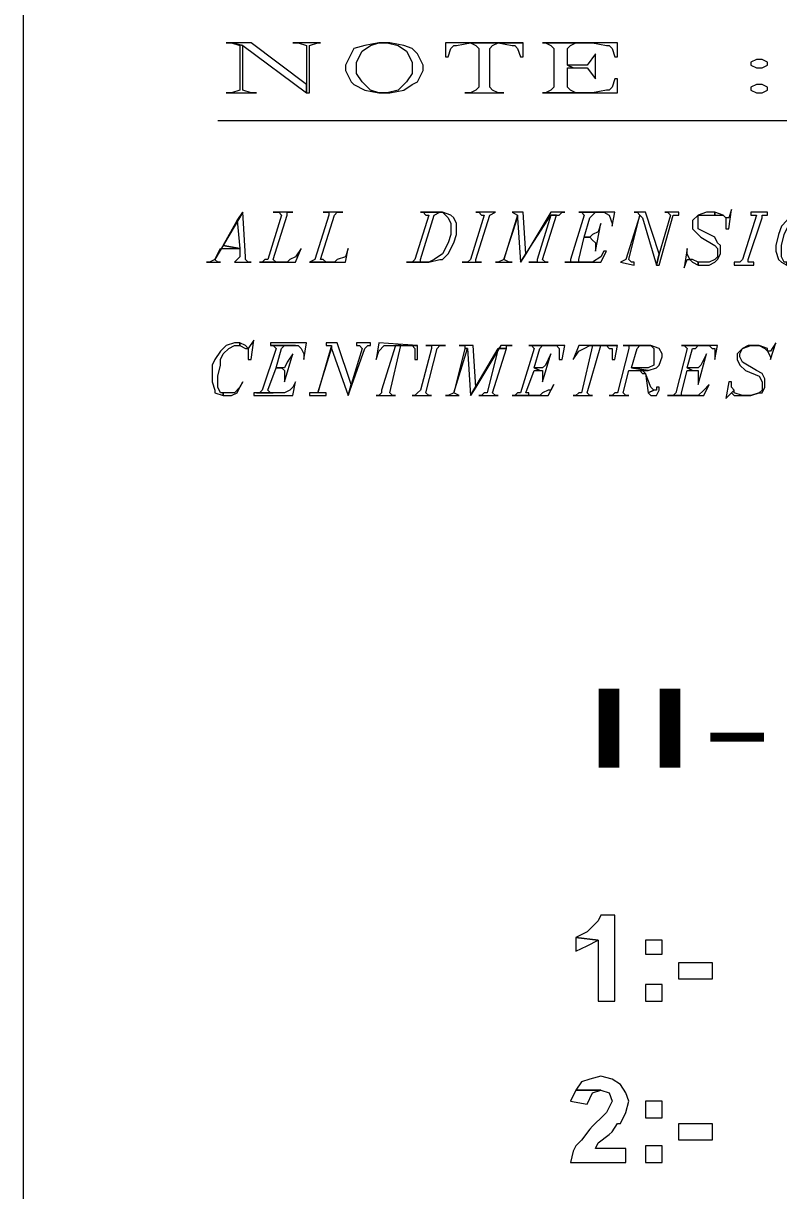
# Model space of a CAD drawing. Header units: inches. Extents: x 0.2 to 10.8, y 0.5 to 8.
# Drawn here: x 3.067 to 3.52, y 2.501 to 3.202 of the extents above; entities that cross this region are included whole.
import ezdxf

# ---------------------------------------------------------------- set-up
doc = ezdxf.new("R2010")
doc.units = ezdxf.units.IN
doc.header["$MEASUREMENT"] = 0
doc.layers.add('PDF_Geometry', color=7, linetype='Continuous')
doc.layers.add('PDF_Text', color=1, linetype='Continuous')
doc.styles.add('PDF Arial', font='arial.ttf')

msp = doc.modelspace()

# ---------------------------------------------------------------- linework, layer by layer
at = {"layer": 'PDF_Geometry', "lineweight": 13}
for points in [[(3.06667, 6.81667), (5.74167, 6.81667), (5.74167, 1.33667), (3.06667, 1.33667), (3.06667, 6.81667)], [(3.19167, 3.19), (3.19667, 3.18833), (3.19667, 3.16167), (3.19167, 3.16), (3.18833, 3.16), (3.18833, 3.16), (3.20667, 3.16), (3.20667, 3.16), (3.20333, 3.16), (3.19833, 3.16167), (3.19833, 3.18833), (3.19167, 3.19)], [(3.20333, 3.19), (3.18833, 3.19), (3.18833, 3.19), (3.19167, 3.19), (3.19833, 3.18833), (3.23667, 3.16), (3.23667, 3.165), (3.20333, 3.19)], [(3.245, 3.19), (3.22833, 3.19), (3.22833, 3.19), (3.23167, 3.19), (3.23667, 3.18833), (3.23667, 3.165), (3.23667, 3.16), (3.23833, 3.16), (3.23833, 3.18833), (3.24333, 3.19), (3.245, 3.19)], [(3.28667, 3.19), (3.28, 3.19), (3.27167, 3.18833), (3.265, 3.18667), (3.26333, 3.18333), (3.26, 3.17667), (3.26, 3.17333), (3.26333, 3.16667), (3.265, 3.165), (3.27167, 3.16167), (3.28, 3.16), (3.28, 3.16), (3.275, 3.16167), (3.27, 3.16667), (3.26667, 3.17167), (3.26667, 3.17833), (3.27, 3.185), (3.275, 3.18833), (3.28, 3.19), (3.285, 3.19), (3.28667, 3.19)], [(3.28667, 3.19), (3.285, 3.19), (3.29167, 3.18833), (3.29667, 3.185), (3.3, 3.17833), (3.3, 3.17167), (3.29667, 3.16667), (3.29167, 3.16167), (3.285, 3.16), (3.28, 3.16), (3.28, 3.16), (3.28, 3.16), (3.28667, 3.16), (3.295, 3.16167), (3.3, 3.165), (3.30333, 3.16667), (3.30667, 3.17333), (3.30667, 3.17667), (3.30333, 3.18333), (3.3, 3.18667), (3.295, 3.18833), (3.28667, 3.19)], [(3.36667, 3.19), (3.32, 3.19), (3.32, 3.18167), (3.32167, 3.18167), (3.32333, 3.18667), (3.325, 3.18833), (3.32667, 3.18833), (3.335, 3.19), (3.35167, 3.19), (3.36667, 3.19)], [(3.35167, 3.19), (3.335, 3.19), (3.33833, 3.18833), (3.34, 3.18667), (3.34, 3.16333), (3.33833, 3.16167), (3.335, 3.16), (3.33167, 3.16), (3.33167, 3.16), (3.355, 3.16), (3.355, 3.16), (3.35167, 3.16), (3.34833, 3.16167), (3.34667, 3.16333), (3.34667, 3.18667), (3.34833, 3.18833), (3.35167, 3.19)], [(3.36667, 3.19), (3.35167, 3.19), (3.36, 3.18833), (3.36167, 3.18833), (3.36333, 3.18667), (3.365, 3.18167), (3.36667, 3.18167), (3.36667, 3.19)], [(3.42333, 3.19), (3.37833, 3.19), (3.37833, 3.19), (3.38, 3.19), (3.40833, 3.19), (3.41667, 3.18833), (3.41833, 3.18833), (3.42, 3.18667), (3.42167, 3.18167), (3.42333, 3.18167), (3.42333, 3.19)], [(3.38, 3.19), (3.38333, 3.18833), (3.385, 3.18667), (3.385, 3.16333), (3.38333, 3.16167), (3.38, 3.16), (3.39833, 3.16), (3.395, 3.16167), (3.39333, 3.16333), (3.39333, 3.175), (3.39667, 3.175), (3.39333, 3.17667), (3.39333, 3.18667), (3.395, 3.18833), (3.39833, 3.19), (3.40833, 3.19), (3.38, 3.19)], [(3.41, 3.18333), (3.405, 3.17667), (3.405, 3.17667), (3.39667, 3.17667), (3.39333, 3.17667), (3.39667, 3.175), (3.405, 3.175), (3.405, 3.175), (3.41, 3.16833), (3.41, 3.18333)], [(3.51, 3.18), (3.50667, 3.18), (3.50333, 3.17833), (3.50333, 3.17667), (3.50667, 3.175), (3.51, 3.175), (3.51333, 3.17667), (3.51333, 3.17833), (3.51, 3.18)], [(3.42167, 3.16833), (3.42, 3.16333), (3.41833, 3.16167), (3.41667, 3.16167), (3.40833, 3.16), (3.39833, 3.16), (3.38, 3.16), (3.37833, 3.16), (3.37833, 3.16), (3.42333, 3.16), (3.42333, 3.16833), (3.42167, 3.16833)], [(3.51, 3.165), (3.50667, 3.165), (3.50333, 3.16333), (3.50333, 3.16167), (3.50667, 3.16), (3.51, 3.16), (3.51333, 3.16167), (3.51333, 3.16333), (3.51, 3.165)], [(3.19833, 3.08833), (3.19833, 3.08833), (3.18167, 3.06), (3.17833, 3.05833), (3.17667, 3.05833), (3.17667, 3.05833), (3.185, 3.05833), (3.185, 3.05833), (3.18333, 3.05833), (3.18167, 3.06), (3.185, 3.06667), (3.19667, 3.06667), (3.18667, 3.06833), (3.195, 3.08333), (3.19833, 3.08833)], [(3.19833, 3.08833), (3.195, 3.08333), (3.19667, 3.06667), (3.18667, 3.06833), (3.19667, 3.06667), (3.19667, 3.06167), (3.195, 3.06), (3.19333, 3.05833), (3.19333, 3.05833), (3.19333, 3.05833), (3.20333, 3.05833), (3.20333, 3.05833), (3.20167, 3.05833), (3.2, 3.06), (3.2, 3.06167), (3.19833, 3.08833)], [(3.22833, 3.08833), (3.21667, 3.08833), (3.21667, 3.08833), (3.21833, 3.08833), (3.22, 3.08833), (3.22167, 3.08667), (3.21333, 3.06), (3.21167, 3.06), (3.21, 3.05833), (3.21833, 3.05833), (3.21667, 3.06), (3.21667, 3.06), (3.225, 3.08667), (3.225, 3.08833), (3.22833, 3.08833), (3.22833, 3.08833)], [(3.25833, 3.08833), (3.24667, 3.08833), (3.24667, 3.08833), (3.24833, 3.08833), (3.25, 3.08833), (3.25, 3.08667), (3.24167, 3.06), (3.24167, 3.06), (3.23833, 3.05833), (3.24833, 3.05833), (3.24667, 3.06), (3.245, 3.06), (3.25333, 3.08667), (3.255, 3.08833), (3.25667, 3.08833), (3.25833, 3.08833)], [(3.31833, 3.08833), (3.305, 3.08833), (3.305, 3.08833), (3.30667, 3.08833), (3.31833, 3.08833), (3.32167, 3.085), (3.32333, 3.08167), (3.32333, 3.075), (3.32167, 3.07), (3.31833, 3.06333), (3.31333, 3.06), (3.31, 3.05833), (3.30667, 3.05833), (3.29833, 3.05833), (3.29667, 3.05833), (3.29667, 3.05833), (3.31, 3.05833), (3.31667, 3.06), (3.31833, 3.06), (3.32167, 3.06333), (3.325, 3.07), (3.32667, 3.075), (3.32667, 3.08167), (3.325, 3.085), (3.32333, 3.08667), (3.31833, 3.08833)], [(3.30667, 3.08833), (3.30833, 3.08667), (3.31, 3.08667), (3.30167, 3.06), (3.3, 3.05833), (3.29833, 3.05833), (3.30667, 3.05833), (3.305, 3.05833), (3.305, 3.06), (3.31333, 3.08667), (3.31333, 3.08667), (3.31667, 3.08833), (3.31833, 3.08833), (3.30667, 3.08833)], [(3.35, 3.08833), (3.33833, 3.08833), (3.33833, 3.08833), (3.34, 3.08833), (3.34167, 3.08667), (3.34333, 3.08667), (3.335, 3.06), (3.33333, 3.05833), (3.33167, 3.05833), (3.33, 3.05833), (3.33, 3.05833), (3.34167, 3.05833), (3.34167, 3.05833), (3.34, 3.05833), (3.33833, 3.05833), (3.33833, 3.06), (3.34667, 3.08667), (3.34667, 3.08667), (3.35, 3.08833), (3.35, 3.08833)], [(3.36667, 3.08833), (3.36, 3.08833), (3.36, 3.08833), (3.36, 3.08833), (3.36333, 3.08667), (3.36333, 3.08667), (3.36333, 3.085), (3.365, 3.05833), (3.36833, 3.06333), (3.36667, 3.08833)], [(3.39167, 3.08833), (3.38333, 3.08833), (3.36833, 3.06333), (3.365, 3.05833), (3.365, 3.05833), (3.38333, 3.08667), (3.38667, 3.08667), (3.38833, 3.08667), (3.39, 3.08833), (3.39167, 3.08833)], [(3.40167, 3.08833), (3.40333, 3.08667), (3.40333, 3.08667), (3.395, 3.06), (3.395, 3.05833), (3.39333, 3.05833), (3.40167, 3.05833), (3.4, 3.05833), (3.4, 3.06), (3.40333, 3.07333), (3.40667, 3.07333), (3.40333, 3.07333), (3.40667, 3.085), (3.40833, 3.08667), (3.41, 3.08833), (3.415, 3.08833), (3.40167, 3.08833)], [(3.42167, 3.08833), (3.4, 3.08833), (3.4, 3.08833), (3.40167, 3.08833), (3.415, 3.08833), (3.41833, 3.08667), (3.41833, 3.08667), (3.42, 3.08167), (3.42, 3.08), (3.42, 3.08), (3.42167, 3.08833)], [(3.44, 3.08833), (3.43333, 3.08833), (3.43333, 3.08833), (3.435, 3.08833), (3.43667, 3.08667), (3.43667, 3.08667), (3.43667, 3.08667), (3.43833, 3.085), (3.44667, 3.05667), (3.44833, 3.06333), (3.44, 3.08833)], [(3.46, 3.08833), (3.45167, 3.08833), (3.45167, 3.08833), (3.45333, 3.08833), (3.455, 3.08667), (3.44833, 3.06333), (3.44667, 3.05667), (3.44833, 3.05667), (3.45667, 3.08667), (3.45833, 3.08667), (3.46, 3.08667), (3.46, 3.08833)], [(3.48167, 3.08833), (3.47667, 3.08833), (3.47167, 3.08667), (3.46833, 3.08333), (3.46833, 3.07833), (3.47, 3.07667), (3.47333, 3.07333), (3.48167, 3.06833), (3.48333, 3.06667), (3.48333, 3.06167), (3.48167, 3.06), (3.47833, 3.05833), (3.47167, 3.05833), (3.47167, 3.05667), (3.47833, 3.05667), (3.48167, 3.05833), (3.48333, 3.06), (3.485, 3.06333), (3.485, 3.06833), (3.48333, 3.07), (3.48167, 3.07333), (3.47167, 3.07833), (3.47167, 3.08), (3.47167, 3.08333), (3.47167, 3.08667), (3.47667, 3.08667), (3.48167, 3.08667), (3.48167, 3.08833)], [(3.48167, 3.08833), (3.48167, 3.08667), (3.48667, 3.08667), (3.48833, 3.085), (3.48833, 3.085), (3.48667, 3.08667), (3.48167, 3.08833)], [(3.49167, 3.09), (3.49, 3.085), (3.48833, 3.085), (3.48833, 3.085), (3.48833, 3.08167), (3.48833, 3.07833), (3.49, 3.07833), (3.49167, 3.09)], [(3.51333, 3.08833), (3.50333, 3.08833), (3.50333, 3.08667), (3.50333, 3.08667), (3.505, 3.08667), (3.50667, 3.08667), (3.49833, 3.06), (3.49667, 3.05833), (3.495, 3.05833), (3.49333, 3.05833), (3.49333, 3.05667), (3.505, 3.05667), (3.505, 3.05833), (3.50333, 3.05833), (3.50167, 3.05833), (3.50167, 3.06), (3.51, 3.085), (3.51, 3.08667), (3.51333, 3.08667), (3.51333, 3.08667), (3.51333, 3.08833)], [(3.53667, 3.08833), (3.53167, 3.08833), (3.52667, 3.08667), (3.525, 3.08333), (3.52167, 3.08), (3.52, 3.075), (3.51833, 3.06833), (3.51833, 3.065), (3.52, 3.06), (3.52167, 3.05833), (3.525, 3.05667), (3.525, 3.05833), (3.52333, 3.05833), (3.52167, 3.06167), (3.52167, 3.06833), (3.52333, 3.075), (3.525, 3.07833), (3.52667, 3.08167), (3.52833, 3.08667), (3.53167, 3.08667), (3.535, 3.08667), (3.53667, 3.08833)], [(3.36333, 3.08667), (3.355, 3.06), (3.35167, 3.05833), (3.35, 3.05833), (3.35, 3.05833), (3.36, 3.05833), (3.36, 3.05833), (3.35833, 3.05833), (3.355, 3.06), (3.36333, 3.085), (3.36333, 3.08667)], [(3.38667, 3.08667), (3.38333, 3.08667), (3.375, 3.06), (3.375, 3.05833), (3.37167, 3.05833), (3.37, 3.05833), (3.37, 3.05833), (3.38167, 3.05833), (3.38167, 3.05833), (3.38167, 3.05833), (3.38, 3.05833), (3.37833, 3.06), (3.38667, 3.08667)], [(3.41333, 3.08167), (3.41167, 3.07667), (3.40833, 3.075), (3.40667, 3.07333), (3.40333, 3.07333), (3.40667, 3.07333), (3.40833, 3.07167), (3.41, 3.07), (3.41, 3.065), (3.41333, 3.08167)], [(3.43667, 3.08667), (3.42833, 3.06), (3.425, 3.05833), (3.425, 3.05833), (3.425, 3.05833), (3.43333, 3.05667), (3.43333, 3.05833), (3.43167, 3.05833), (3.43, 3.06), (3.43667, 3.08667)], [(3.23333, 3.06667), (3.23, 3.06167), (3.22667, 3.06), (3.225, 3.05833), (3.21833, 3.05833), (3.21, 3.05833), (3.20833, 3.05833), (3.20833, 3.05833), (3.23, 3.05833), (3.23333, 3.06667)], [(3.26167, 3.06667), (3.26, 3.06167), (3.255, 3.06), (3.25333, 3.05833), (3.24833, 3.05833), (3.23833, 3.05833), (3.23833, 3.05833), (3.23833, 3.05833), (3.26, 3.05833), (3.26167, 3.06667)], [(3.415, 3.065), (3.41333, 3.06167), (3.41333, 3.06167), (3.40833, 3.05833), (3.40667, 3.05833), (3.40167, 3.05833), (3.39333, 3.05833), (3.39167, 3.05833), (3.39167, 3.05833), (3.41333, 3.05833), (3.41667, 3.065), (3.415, 3.065)], [(3.465, 3.06667), (3.465, 3.06667), (3.46333, 3.055), (3.465, 3.06), (3.46667, 3.06), (3.46667, 3.06), (3.465, 3.06333), (3.465, 3.06667)], [(3.46667, 3.06), (3.46667, 3.06), (3.46833, 3.05833), (3.47167, 3.05667), (3.47167, 3.05833), (3.46833, 3.06), (3.46667, 3.06)], [(3.205, 3.01167), (3.20167, 3.00667), (3.20167, 3.00667), (3.20167, 3.00667), (3.20167, 3.00333), (3.20167, 3), (3.20333, 3), (3.205, 3.01167)], [(3.19667, 3.01), (3.19333, 3.01), (3.18833, 3.00833), (3.185, 3.005), (3.18167, 3), (3.18, 2.99667), (3.18, 2.99), (3.18, 2.98667), (3.18167, 2.98167), (3.18167, 2.98), (3.18667, 2.97833), (3.18667, 2.98), (3.185, 2.98), (3.18333, 2.98333), (3.18333, 2.99), (3.185, 2.99667), (3.185, 3), (3.18667, 3.00333), (3.19, 3.00667), (3.19333, 3.00833), (3.19667, 3.00833), (3.19667, 3.01)], [(3.19667, 3.01), (3.19667, 3.00833), (3.2, 3.00667), (3.20167, 3.00667), (3.20167, 3.00667), (3.2, 3.00833), (3.19667, 3.01)], [(3.215, 3.00833), (3.21667, 3.00833), (3.21833, 3.00667), (3.21, 2.98167), (3.20833, 2.98), (3.20667, 2.98), (3.21667, 2.98), (3.215, 2.98), (3.21333, 2.98167), (3.21833, 2.995), (3.22167, 2.995), (3.21833, 2.995), (3.22167, 3.00667), (3.22333, 3.00833), (3.225, 3.00833), (3.23, 3.00833), (3.215, 3.00833)], [(3.23667, 3.01), (3.215, 3.01), (3.215, 3.00833), (3.215, 3.00833), (3.23, 3.00833), (3.23167, 3.00833), (3.23333, 3.00667), (3.235, 3.00333), (3.235, 3), (3.235, 3), (3.23667, 3.01)], [(3.25167, 3.00833), (3.24333, 2.98), (3.24, 2.98), (3.23833, 2.98), (3.23833, 2.97833), (3.24833, 2.97833), (3.24833, 2.98), (3.24667, 2.98), (3.24333, 2.98), (3.25167, 3.00667), (3.25167, 3.00833)], [(3.255, 3.01), (3.24833, 3.01), (3.24833, 3.00833), (3.24833, 3.00833), (3.25167, 3.00833), (3.25167, 3.00833), (3.25167, 3.00667), (3.25167, 3.00667), (3.26167, 2.97833), (3.26333, 2.985), (3.255, 3.01)], [(3.275, 3.01), (3.26667, 3.01), (3.26667, 3.00833), (3.26833, 3.00833), (3.27, 3.00667), (3.26333, 2.985), (3.26167, 2.97833), (3.26167, 2.97833), (3.27167, 3.00667), (3.27333, 3.00833), (3.275, 3.00833), (3.275, 3.01)], [(3.30333, 3.00833), (3.28, 3.01), (3.27833, 3), (3.27833, 3), (3.28, 3.005), (3.28333, 3.00833), (3.28833, 3.00833), (3.29, 3.00833), (3.29333, 3.00833), (3.29833, 3.00833), (3.30333, 3.00833)], [(3.29333, 3.00833), (3.29, 3.00833), (3.28167, 2.98167), (3.28167, 2.98), (3.28, 2.97833), (3.27833, 2.97833), (3.27833, 2.97833), (3.29, 2.97833), (3.29, 2.97833), (3.28833, 2.97833), (3.28667, 2.98), (3.28667, 2.98), (3.29333, 3.00833)], [(3.30333, 3.00833), (3.29833, 3.00833), (3.3, 3.00833), (3.30167, 3.00667), (3.30167, 3.005), (3.30167, 3), (3.30333, 3), (3.30333, 3.00833)], [(3.32, 3.00833), (3.30833, 3.00833), (3.30833, 3.00833), (3.31, 3.00833), (3.31167, 3.00833), (3.31167, 3.00667), (3.305, 2.98167), (3.30333, 2.98), (3.30167, 2.97833), (3.3, 2.97833), (3.3, 2.97833), (3.31167, 2.97833), (3.31167, 2.97833), (3.31, 2.97833), (3.30833, 2.98), (3.30833, 2.98), (3.315, 3.00667), (3.31667, 3.00833), (3.31833, 3.00833), (3.32, 3.00833)], [(3.33167, 3.00667), (3.325, 2.98), (3.32167, 2.97833), (3.32, 2.97833), (3.32, 2.97833), (3.32833, 2.97833), (3.32833, 2.97833), (3.32833, 2.97833), (3.325, 2.98), (3.33333, 3.00667), (3.33167, 3.00667)], [(3.33667, 3.00833), (3.32833, 3.00833), (3.32833, 3.00833), (3.33, 3.00833), (3.33167, 3.00833), (3.33167, 3.00667), (3.33333, 3.00667), (3.335, 2.97833), (3.33833, 2.98333), (3.33667, 3.00833)], [(3.36, 3.00833), (3.35333, 3.00833), (3.33833, 2.98333), (3.335, 2.97833), (3.335, 2.97833), (3.35167, 3.00667), (3.35667, 3.00667), (3.35667, 3.00833), (3.35833, 3.00833), (3.36, 3.00833)], [(3.35667, 3.00667), (3.35167, 3.00667), (3.345, 2.98), (3.34333, 2.98), (3.34167, 2.97833), (3.34, 2.97833), (3.34, 2.97833), (3.35167, 2.97833), (3.35167, 2.97833), (3.35, 2.97833), (3.34833, 2.98), (3.34833, 2.98), (3.35667, 3.00667)], [(3.37, 3.00833), (3.37167, 3.00833), (3.37333, 3.00667), (3.365, 2.98), (3.36333, 2.98), (3.36167, 2.97833), (3.37, 2.97833), (3.37, 2.98), (3.36833, 2.98), (3.37333, 2.99333), (3.37667, 2.99333), (3.37333, 2.995), (3.37667, 3.00667), (3.37833, 3.00833), (3.38, 3.00833), (3.385, 3.00833), (3.37, 3.00833)], [(3.39167, 3.00833), (3.37, 3.00833), (3.37, 3.00833), (3.37, 3.00833), (3.385, 3.00833), (3.38667, 3.00833), (3.38833, 3.00667), (3.38833, 3.00333), (3.38833, 3), (3.39, 3), (3.39167, 3.00833)], [(3.41333, 3.00833), (3.40833, 3.00833), (3.40167, 2.98), (3.4, 2.98), (3.39833, 2.97833), (3.39667, 2.97833), (3.39667, 2.97833), (3.40833, 2.97833), (3.40833, 2.97833), (3.40667, 2.97833), (3.405, 2.98), (3.405, 2.98), (3.41333, 3.00833)], [(3.42333, 3.00833), (3.4, 3.00833), (3.39667, 3), (3.39667, 3), (3.4, 3.005), (3.40333, 3.00667), (3.40667, 3.00833), (3.40833, 3.00833), (3.41333, 3.00833), (3.41667, 3.00833), (3.42333, 3.00833)], [(3.42333, 3.00833), (3.41667, 3.00833), (3.41833, 3.00667), (3.42, 3.00667), (3.42, 3.00333), (3.42, 3), (3.42167, 3), (3.42333, 3.00833)], [(3.42833, 3.00833), (3.43, 3.00833), (3.43, 3.00667), (3.42333, 2.98), (3.42167, 2.98), (3.42, 2.97833), (3.41833, 2.97833), (3.41833, 2.97833), (3.43, 2.97833), (3.43, 2.97833), (3.42833, 2.97833), (3.42667, 2.98), (3.42667, 2.98), (3.43, 2.99333), (3.43667, 2.99333), (3.43667, 2.99333), (3.44167, 2.99333), (3.43167, 2.995), (3.435, 3.00667), (3.435, 3.00667), (3.43667, 3.00833), (3.44333, 3.00833), (3.42833, 3.00833)], [(3.44333, 3.00833), (3.42667, 3.00833), (3.42667, 3.00833), (3.42833, 3.00833), (3.44333, 3.00833), (3.445, 3.00667), (3.445, 3.00333), (3.445, 3.00167), (3.445, 2.99667), (3.44167, 2.995), (3.43167, 2.995), (3.44167, 2.99333), (3.44667, 2.995), (3.44833, 2.99667), (3.45, 3.00167), (3.45, 3.00333), (3.44833, 3.00667), (3.44333, 3.00833)], [(3.46333, 3.00833), (3.465, 3.00667), (3.465, 3.00667), (3.45833, 2.98), (3.45667, 2.97833), (3.455, 2.97833), (3.46333, 2.97833), (3.46167, 2.97833), (3.46167, 2.98), (3.465, 2.99333), (3.46833, 2.99333), (3.465, 2.995), (3.46833, 3.00667), (3.47, 3.00667), (3.47167, 3.00833), (3.47833, 3.00833), (3.46333, 3.00833)], [(3.48333, 3.00833), (3.46167, 3.00833), (3.46167, 3.00833), (3.46333, 3.00833), (3.47833, 3.00833), (3.48, 3.00667), (3.48167, 3.00667), (3.48167, 3.00167), (3.48167, 3), (3.48167, 3), (3.48333, 3.00833)], [(3.50833, 3.00833), (3.50167, 3.00833), (3.49833, 3.00667), (3.495, 3.00333), (3.495, 3), (3.49667, 2.99667), (3.5, 2.99333), (3.50833, 2.99), (3.51, 2.98667), (3.51, 2.98167), (3.50833, 2.98), (3.50333, 2.97833), (3.49833, 2.97833), (3.49833, 2.97833), (3.50333, 2.97833), (3.50833, 2.98), (3.51, 2.98), (3.51167, 2.98333), (3.51167, 2.98833), (3.51, 2.99167), (3.50667, 2.99333), (3.49833, 2.99833), (3.49667, 3.00167), (3.49667, 3.00333), (3.49833, 3.00667), (3.50333, 3.00833), (3.50833, 3.00833)], [(3.50833, 3.00833), (3.50833, 3.00833), (3.51167, 3.00667), (3.51333, 3.005), (3.51333, 3.005), (3.51333, 3.00667), (3.50833, 3.00833)], [(3.51833, 3.01), (3.515, 3.005), (3.51333, 3.005), (3.51333, 3.005), (3.515, 3.00167), (3.515, 3), (3.515, 3), (3.51833, 3.01)], [(3.22833, 3.00333), (3.225, 2.99833), (3.22333, 2.995), (3.22167, 2.995), (3.21833, 2.995), (3.22167, 2.995), (3.22333, 2.99333), (3.22333, 2.99167), (3.22333, 2.98667), (3.22833, 3.00333)], [(3.38333, 3.00333), (3.38, 2.99667), (3.37833, 2.995), (3.37667, 2.995), (3.37333, 2.995), (3.37667, 2.99333), (3.37833, 2.99333), (3.37833, 2.99167), (3.37833, 2.98667), (3.38333, 3.00333)], [(3.47667, 3.00333), (3.47333, 2.99667), (3.47167, 2.995), (3.47, 2.995), (3.465, 2.995), (3.46833, 2.99333), (3.47167, 2.99333), (3.47167, 2.99167), (3.47167, 2.985), (3.47667, 3.00333)], [(3.43667, 2.99333), (3.43667, 2.99333), (3.43833, 2.99167), (3.44, 2.99167), (3.44167, 2.98), (3.445, 2.98167), (3.44333, 2.98333), (3.44, 2.99167), (3.43833, 2.99333), (3.43667, 2.99333)], [(3.19833, 2.98667), (3.19667, 2.98333), (3.19333, 2.98), (3.19167, 2.98), (3.18667, 2.98), (3.18667, 2.97833), (3.19167, 2.97833), (3.195, 2.98), (3.19667, 2.98333), (3.19833, 2.98667)], [(3.23, 2.98667), (3.22833, 2.98333), (3.22667, 2.98167), (3.22333, 2.98), (3.22167, 2.98), (3.21667, 2.98), (3.20667, 2.98), (3.205, 2.98), (3.205, 2.97833), (3.22833, 2.97833), (3.23, 2.98667)], [(3.385, 2.985), (3.38333, 2.98167), (3.38167, 2.98167), (3.37833, 2.98), (3.37667, 2.97833), (3.37, 2.97833), (3.36167, 2.97833), (3.36, 2.97833), (3.36, 2.97833), (3.38167, 2.97833), (3.385, 2.985)], [(3.44833, 2.98333), (3.44667, 2.98333), (3.44667, 2.98333), (3.44667, 2.98167), (3.445, 2.98167), (3.44167, 2.98), (3.44333, 2.97833), (3.44667, 2.97833), (3.44833, 2.98167), (3.44833, 2.98333)], [(3.47833, 2.985), (3.475, 2.98167), (3.475, 2.98167), (3.47167, 2.97833), (3.46833, 2.97833), (3.46333, 2.97833), (3.455, 2.97833), (3.45333, 2.97833), (3.45333, 2.97833), (3.475, 2.97833), (3.47833, 2.985)], [(3.49167, 2.98667), (3.49, 2.98667), (3.48833, 2.97667), (3.49167, 2.98), (3.49167, 2.98), (3.49333, 2.98167), (3.49167, 2.98333), (3.49167, 2.98667)], [(3.49333, 2.98167), (3.49167, 2.98), (3.49333, 2.97833), (3.49833, 2.97833), (3.49833, 2.97833), (3.49333, 2.98), (3.49333, 2.98167)], [(3.42167, 2.66667), (3.41333, 2.66667), (3.41167, 2.66333), (3.40667, 2.65833), (3.405, 2.65667), (3.39833, 2.65333), (3.41167, 2.65167), (3.41167, 2.615), (3.42167, 2.615), (3.42167, 2.66667)], [(3.39833, 2.65333), (3.39833, 2.645), (3.39833, 2.645), (3.405, 2.64833), (3.41167, 2.65167), (3.39833, 2.65333)], [(3.45, 2.65167), (3.44, 2.65167), (3.44, 2.64333), (3.45, 2.64333), (3.45, 2.65167)], [(3.46, 2.62833), (3.46, 2.63833), (3.48, 2.63833), (3.48, 2.62833), (3.46, 2.62833)], [(3.45, 2.625), (3.44, 2.625), (3.44, 2.615), (3.45, 2.615), (3.45, 2.625)], [(3.41333, 2.57), (3.40666, 2.56833), (3.40166, 2.56667), (3.39833, 2.56167), (3.41333, 2.56167), (3.41833, 2.56), (3.42, 2.555), (3.41666, 2.54833), (3.415, 2.54667), (3.40833, 2.54), (3.40666, 2.53833), (3.40166, 2.53167), (3.39833, 2.52833), (3.39666, 2.525), (3.395, 2.51833), (3.42833, 2.51833), (3.42833, 2.52667), (3.41, 2.52667), (3.41166, 2.53), (3.41166, 2.53), (3.41833, 2.535), (3.42, 2.53667), (3.42333, 2.54167), (3.425, 2.54167), (3.42833, 2.54833), (3.43, 2.555), (3.42833, 2.56), (3.425, 2.565), (3.42, 2.56833), (3.41333, 2.57)], [(3.39833, 2.56167), (3.395, 2.555), (3.405, 2.55333), (3.40833, 2.56), (3.41333, 2.56167), (3.39833, 2.56167)], [(3.45, 2.555), (3.44, 2.555), (3.44, 2.545), (3.45, 2.545), (3.45, 2.555)], [(3.46, 2.53167), (3.46, 2.54167), (3.48, 2.54167), (3.48, 2.53167), (3.46, 2.53167)], [(3.45, 2.52833), (3.44, 2.52833), (3.44, 2.51833), (3.45, 2.51833), (3.45, 2.52833)]]:
    msp.add_lwpolyline(points, dxfattribs=at)
at = {"layer": 'PDF_Geometry', "lineweight": 9}
msp.add_lwpolyline([(3.18333, 3.14333), (3.59333, 3.14333)], dxfattribs=at)

# ---------------------------------------------------------------- texts
at = {"layer": 'PDF_Text', "color": 7, "insert": (3.3998, 2.75508), "char_height": 0.0475636, "attachment_point": 7, "style": 'PDF Arial'}
msp.add_mtext('\\W1.987084;II-', dxfattribs=at)

doc.saveas('drawing.dxf')
